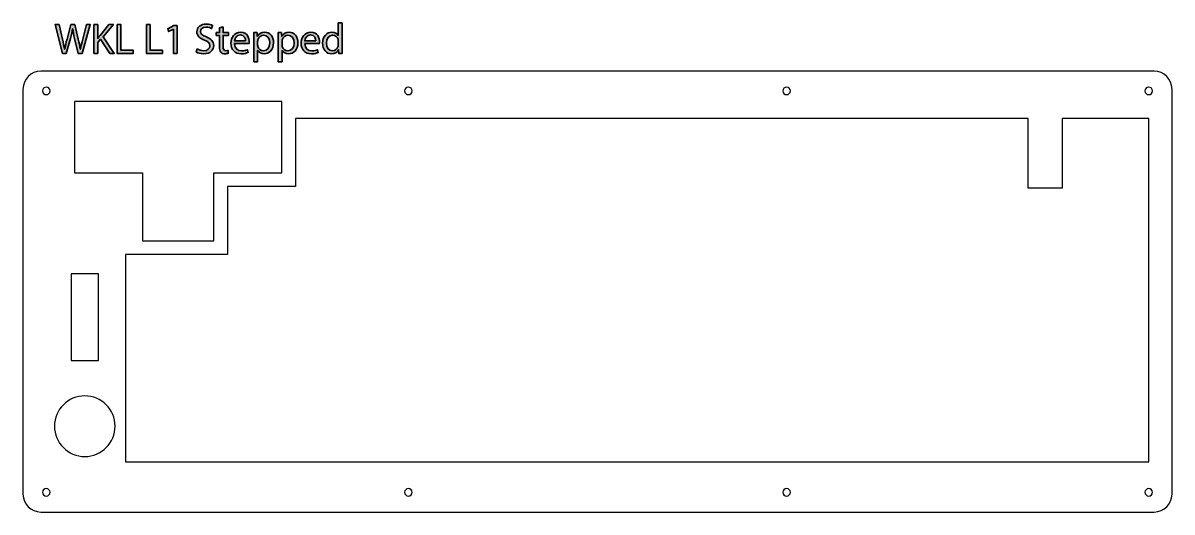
# Model space of a CAD drawing. Header units: millimetres. Extents: x 799 to 1121, y 478 to 615.
import ezdxf

# ---------------------------------------------------------------- set-up
doc = ezdxf.new("R2010")
doc.units = ezdxf.units.MM
doc.header["$MEASUREMENT"] = 0

# ---------------------------------------------------------------- blocks, each defined once
blk = doc.blocks.new('block 2')
at = {"color": 7, "lineweight": 25, "true_color": 0xffffff}
blk.add_lwpolyline([(812.55, 520.65), (820.15, 520.65), (820.15, 544.95), (812.55, 544.95), (812.55, 520.65)], dxfattribs=at)
blk = doc.blocks.new('block 3')
at = {"color": 7, "lineweight": 25, "true_color": 0xffffff}
blk.add_lwpolyline([(1080.65, 568.97), (1080.65, 588.5), (875.39, 588.5), (875.39, 569.45), (856.34, 569.45), (856.34, 550.4), (827.76, 550.4), (827.76, 492.3), (1114.46, 492.3), (1114.46, 588.5), (1090.17, 588.5), (1090.17, 568.97), (1080.65, 568.97)], dxfattribs=at)
blk = doc.blocks.new('block 4')
at = {"color": 7, "lineweight": 25, "true_color": 0xffffff}
blk.add_open_spline([(804.01, 478.22), (801.25, 478.22), (799.01, 480.45), (799.01, 483.22), (799.01, 483.22), (799.01, 596.78), (799.01, 596.78), (799.01, 599.55), (801.25, 601.78), (804.01, 601.78), (804.01, 601.78), (1115.99, 601.78), (1115.99, 601.78), (1118.75, 601.78), (1120.99, 599.55), (1120.99, 596.78), (1120.99, 596.78), (1120.99, 483.22), (1120.99, 483.22), (1120.99, 480.45), (1118.75, 478.22), (1115.99, 478.22), (1115.99, 478.22), (804.01, 478.22), (804.01, 478.22)], degree=3, knots=[0, 0, 0, 0, 1, 1, 1, 2, 2, 2, 3, 3, 3, 4, 4, 4, 5, 5, 5, 6, 6, 6, 7, 7, 7, 8, 8, 8, 8], dxfattribs=at)
blk = doc.blocks.new('block 5')
at = {"color": 7, "lineweight": 25, "true_color": 0xffffff}
blk.add_lwpolyline([(832.52, 573.26), (832.52, 554.21), (852.52, 554.21), (852.52, 573.26), (871.57, 573.26), (871.57, 593.26), (813.47, 593.26), (813.47, 573.26), (832.52, 573.26)], dxfattribs=at)
blk = doc.blocks.new('block 6')
at = {"color": 7, "lineweight": 25, "true_color": 0xffffff}
blk.add_open_spline([(905.96, 483.74), (905.96, 484.32), (906.43, 484.79), (907.01, 484.79), (907.59, 484.79), (908.06, 484.32), (908.06, 483.74), (908.06, 483.16), (907.59, 482.69), (907.01, 482.69), (906.43, 482.69), (905.96, 483.16), (905.96, 483.74), (905.96, 483.74), (905.96, 483.74), (905.96, 483.74)], degree=3, knots=[0, 0, 0, 0, 1, 1, 1, 2, 2, 2, 3, 3, 3, 4, 4, 4, 5, 5, 5, 5], dxfattribs=at)
blk = doc.blocks.new('block 7')
at = {"color": 7, "lineweight": 25, "true_color": 0xffffff}
blk.add_open_spline([(1011.94, 596.26), (1011.94, 596.84), (1012.41, 597.31), (1012.99, 597.31), (1013.57, 597.31), (1014.04, 596.84), (1014.04, 596.26), (1014.04, 595.68), (1013.57, 595.21), (1012.99, 595.21), (1012.41, 595.21), (1011.94, 595.68), (1011.94, 596.26), (1011.94, 596.26), (1011.94, 596.26), (1011.94, 596.26)], degree=3, knots=[0, 0, 0, 0, 1, 1, 1, 2, 2, 2, 3, 3, 3, 4, 4, 4, 5, 5, 5, 5], dxfattribs=at)
blk = doc.blocks.new('block 8')
at = {"color": 7, "lineweight": 25, "true_color": 0xffffff}
blk.add_open_spline([(905.96, 596.26), (905.96, 596.84), (906.43, 597.31), (907.01, 597.31), (907.59, 597.31), (908.06, 596.84), (908.06, 596.26), (908.06, 595.68), (907.59, 595.21), (907.01, 595.21), (906.43, 595.21), (905.96, 595.68), (905.96, 596.26), (905.96, 596.26), (905.96, 596.26), (905.96, 596.26)], degree=3, knots=[0, 0, 0, 0, 1, 1, 1, 2, 2, 2, 3, 3, 3, 4, 4, 4, 5, 5, 5, 5], dxfattribs=at)
blk = doc.blocks.new('block 9')
at = {"color": 7, "lineweight": 25, "true_color": 0xffffff}
blk.add_open_spline([(1011.94, 483.74), (1011.94, 484.32), (1012.41, 484.79), (1012.99, 484.79), (1013.57, 484.79), (1014.04, 484.32), (1014.04, 483.74), (1014.04, 483.16), (1013.57, 482.69), (1012.99, 482.69), (1012.41, 482.69), (1011.94, 483.16), (1011.94, 483.74), (1011.94, 483.74), (1011.94, 483.74), (1011.94, 483.74)], degree=3, knots=[0, 0, 0, 0, 1, 1, 1, 2, 2, 2, 3, 3, 3, 4, 4, 4, 5, 5, 5, 5], dxfattribs=at)
blk = doc.blocks.new('block 10')
at = {"color": 7, "lineweight": 25, "true_color": 0xffffff}
blk.add_open_spline([(804.49, 483.74), (804.49, 484.32), (804.96, 484.79), (805.54, 484.79), (806.12, 484.79), (806.59, 484.32), (806.59, 483.74), (806.59, 483.16), (806.12, 482.69), (805.54, 482.69), (804.96, 482.69), (804.49, 483.16), (804.49, 483.74), (804.49, 483.74), (804.49, 483.74), (804.49, 483.74)], degree=3, knots=[0, 0, 0, 0, 1, 1, 1, 2, 2, 2, 3, 3, 3, 4, 4, 4, 5, 5, 5, 5], dxfattribs=at)
blk = doc.blocks.new('block 11')
at = {"color": 7, "lineweight": 25, "true_color": 0xffffff}
blk.add_open_spline([(1113.41, 596.26), (1113.41, 596.84), (1113.88, 597.31), (1114.46, 597.31), (1115.04, 597.31), (1115.51, 596.84), (1115.51, 596.26), (1115.51, 595.68), (1115.04, 595.21), (1114.46, 595.21), (1113.88, 595.21), (1113.41, 595.68), (1113.41, 596.26), (1113.41, 596.26), (1113.41, 596.26), (1113.41, 596.26)], degree=3, knots=[0, 0, 0, 0, 1, 1, 1, 2, 2, 2, 3, 3, 3, 4, 4, 4, 5, 5, 5, 5], dxfattribs=at)
blk = doc.blocks.new('block 12')
at = {"color": 7, "lineweight": 25, "true_color": 0xffffff}
blk.add_open_spline([(804.49, 596.26), (804.49, 596.84), (804.96, 597.31), (805.54, 597.31), (806.12, 597.31), (806.59, 596.84), (806.59, 596.26), (806.59, 595.68), (806.12, 595.21), (805.54, 595.21), (804.96, 595.21), (804.49, 595.68), (804.49, 596.26), (804.49, 596.26), (804.49, 596.26), (804.49, 596.26)], degree=3, knots=[0, 0, 0, 0, 1, 1, 1, 2, 2, 2, 3, 3, 3, 4, 4, 4, 5, 5, 5, 5], dxfattribs=at)
blk = doc.blocks.new('block 13')
at = {"color": 7, "lineweight": 25, "true_color": 0xffffff}
blk.add_open_spline([(1113.41, 483.74), (1113.41, 484.32), (1113.88, 484.79), (1114.46, 484.79), (1115.04, 484.79), (1115.51, 484.32), (1115.51, 483.74), (1115.51, 483.16), (1115.04, 482.69), (1114.46, 482.69), (1113.88, 482.69), (1113.41, 483.16), (1113.41, 483.74), (1113.41, 483.74), (1113.41, 483.74), (1113.41, 483.74)], degree=3, knots=[0, 0, 0, 0, 1, 1, 1, 2, 2, 2, 3, 3, 3, 4, 4, 4, 5, 5, 5, 5], dxfattribs=at)
blk = doc.blocks.new('block 14')
at = {"color": 7, "lineweight": 25, "true_color": 0xffffff}
blk.add_open_spline([(807.83, 502.28), (807.83, 506.98), (811.64, 510.78), (816.33, 510.78), (821.02, 510.78), (824.83, 506.98), (824.83, 502.28), (824.83, 497.59), (821.02, 493.78), (816.33, 493.78), (811.64, 493.78), (807.83, 497.59), (807.83, 502.28), (807.83, 502.28), (807.83, 502.28), (807.83, 502.28)], degree=3, knots=[0, 0, 0, 0, 1, 1, 1, 2, 2, 2, 3, 3, 3, 4, 4, 4, 5, 5, 5, 5], dxfattribs=at)
blk = doc.blocks.new('block 15')
at = {"true_color": 0xed1c24}
h = blk.add_hatch(color=240, dxfattribs=at)
h.dxf.hatch_style = 2
edge = h.paths.add_edge_path()
edge.add_spline(control_points=[(847.83, 608.06), (848.29, 607.77), (848.98, 607.53), (849.7, 607.53), (850.76, 607.53), (851.39, 608.09), (851.39, 608.91), (851.39, 609.66), (850.96, 610.09), (849.86, 610.51), (848.54, 610.98), (847.73, 611.67), (847.73, 612.81), (847.73, 614.06), (848.77, 615), (850.34, 615), (851.17, 615), (851.77, 614.81), (852.13, 614.6), (852.13, 614.6), (851.84, 613.75), (851.84, 613.75), (851.58, 613.9), (851.04, 614.14), (850.31, 614.14), (849.2, 614.14), (848.78, 613.48), (848.78, 612.93), (848.78, 612.17), (849.28, 611.8), (850.39, 611.37), (851.76, 610.84), (852.45, 610.18), (852.45, 608.99), (852.45, 607.74), (851.53, 606.66), (849.62, 606.66), (848.84, 606.66), (847.99, 606.89), (847.56, 607.18), (847.56, 607.18), (847.83, 608.06), (847.83, 608.06)], knot_values=[0, 0, 0, 0, 1, 1, 1, 2, 2, 2, 3, 3, 3, 4, 4, 4, 5, 5, 5, 6, 6, 6, 7, 7, 7, 8, 8, 8, 9, 9, 9, 10, 10, 10, 11, 11, 11, 12, 12, 12, 13, 13, 13, 14, 14, 14, 14], degree=3, periodic=1)
h = blk.add_hatch(color=240, dxfattribs=at)
h.dxf.hatch_style = 2
edge = h.paths.add_edge_path()
edge.add_spline(control_points=[(888.41, 615.3), (888.41, 615.3), (888.41, 608.28), (888.41, 608.28), (888.41, 607.77), (888.42, 607.18), (888.45, 606.78), (888.45, 606.78), (887.51, 606.78), (887.51, 606.78), (887.51, 606.78), (887.46, 607.79), (887.46, 607.79), (887.46, 607.79), (887.43, 607.79), (887.43, 607.79), (887.11, 607.14), (886.4, 606.65), (885.46, 606.65), (884.05, 606.65), (882.97, 607.84), (882.97, 609.6), (882.96, 611.53), (884.16, 612.72), (885.58, 612.72), (886.46, 612.72), (887.06, 612.3), (887.33, 611.83), (887.33, 611.83), (887.35, 611.83), (887.35, 611.83), (887.35, 611.83), (887.35, 615.3), (887.35, 615.3), (887.35, 615.3), (888.41, 615.3), (888.41, 615.3)], knot_values=[0, 0, 0, 0, 1, 1, 1, 2, 2, 2, 3, 3, 3, 4, 4, 4, 5, 5, 5, 6, 6, 6, 7, 7, 7, 8, 8, 8, 9, 9, 9, 10, 10, 10, 11, 11, 11, 12, 12, 12, 12], degree=3, periodic=1)
edge = h.paths.add_edge_path()
edge.add_spline(control_points=[(887.35, 610.23), (887.35, 610.36), (887.34, 610.54), (887.3, 610.67), (887.15, 611.34), (886.57, 611.89), (885.78, 611.89), (884.69, 611.89), (884.04, 610.93), (884.04, 609.65), (884.04, 608.48), (884.62, 607.5), (885.76, 607.5), (886.46, 607.5), (887.11, 607.97), (887.3, 608.76), (887.34, 608.91), (887.35, 609.05), (887.35, 609.22), (887.35, 609.22), (887.35, 610.23), (887.35, 610.23)], knot_values=[0, 0, 0, 0, 1, 1, 1, 2, 2, 2, 3, 3, 3, 4, 4, 4, 5, 5, 5, 6, 6, 6, 7, 7, 7, 7], degree=3, periodic=1)
h = blk.add_hatch(color=240, dxfattribs=at)
h.dxf.hatch_style = 2
edge = h.paths.add_edge_path()
edge.add_spline(control_points=[(810.06, 606.78), (810.06, 606.78), (808.01, 614.87), (808.01, 614.87), (808.01, 614.87), (809.11, 614.87), (809.11, 614.87), (809.11, 614.87), (810.07, 610.78), (810.07, 610.78), (810.31, 609.77), (810.53, 608.76), (810.67, 607.98), (810.67, 607.98), (810.7, 607.98), (810.7, 607.98), (810.83, 608.79), (811.08, 609.75), (811.36, 610.79), (811.36, 610.79), (812.44, 614.87), (812.44, 614.87), (812.44, 614.87), (813.53, 614.87), (813.53, 614.87), (813.53, 614.87), (814.51, 610.77), (814.51, 610.77), (814.74, 609.81), (814.95, 608.85), (815.07, 608), (815.07, 608), (815.1, 608), (815.1, 608), (815.27, 608.88), (815.49, 609.78), (815.75, 610.79), (815.75, 610.79), (816.81, 614.87), (816.81, 614.87), (816.81, 614.87), (817.88, 614.87), (817.88, 614.87), (817.88, 614.87), (815.59, 606.78), (815.59, 606.78), (815.59, 606.78), (814.5, 606.78), (814.5, 606.78), (814.5, 606.78), (813.48, 610.99), (813.48, 610.99), (813.23, 612.03), (813.06, 612.82), (812.95, 613.63), (812.95, 613.63), (812.93, 613.63), (812.93, 613.63), (812.78, 612.83), (812.6, 612.04), (812.3, 610.99), (812.3, 610.99), (811.15, 606.78), (811.15, 606.78), (811.15, 606.78), (810.06, 606.78), (810.06, 606.78)], knot_values=[0, 0, 0, 0, 1, 1, 1, 2, 2, 2, 3, 3, 3, 4, 4, 4, 5, 5, 5, 6, 6, 6, 7, 7, 7, 8, 8, 8, 9, 9, 9, 10, 10, 10, 11, 11, 11, 12, 12, 12, 13, 13, 13, 14, 14, 14, 15, 15, 15, 16, 16, 16, 17, 17, 17, 18, 18, 18, 19, 19, 19, 20, 20, 20, 21, 21, 21, 22, 22, 22, 22], degree=3, periodic=1)
h = blk.add_hatch(color=240, dxfattribs=at)
h.dxf.hatch_style = 2
edge = h.paths.add_edge_path()
edge.add_spline(control_points=[(818.89, 614.87), (818.89, 614.87), (819.94, 614.87), (819.94, 614.87), (819.94, 614.87), (819.94, 610.97), (819.94, 610.97), (819.94, 610.97), (819.97, 610.97), (819.97, 610.97), (820.19, 611.28), (820.41, 611.57), (820.61, 611.83), (820.61, 611.83), (823.08, 614.87), (823.08, 614.87), (823.08, 614.87), (824.37, 614.87), (824.37, 614.87), (824.37, 614.87), (821.45, 611.44), (821.45, 611.44), (821.45, 611.44), (824.6, 606.78), (824.6, 606.78), (824.6, 606.78), (823.37, 606.78), (823.37, 606.78), (823.37, 606.78), (820.71, 610.75), (820.71, 610.75), (820.71, 610.75), (819.94, 609.87), (819.94, 609.87), (819.94, 609.87), (819.94, 606.78), (819.94, 606.78), (819.94, 606.78), (818.89, 606.78), (818.89, 606.78), (818.89, 606.78), (818.89, 614.87), (818.89, 614.87)], knot_values=[0, 0, 0, 0, 1, 1, 1, 2, 2, 2, 3, 3, 3, 4, 4, 4, 5, 5, 5, 6, 6, 6, 7, 7, 7, 8, 8, 8, 9, 9, 9, 10, 10, 10, 11, 11, 11, 12, 12, 12, 13, 13, 13, 14, 14, 14, 14], degree=3, periodic=1)
h = blk.add_hatch(color=240, dxfattribs=at)
h.dxf.hatch_style = 2
h.paths.add_polyline_path([(825.4, 614.87), (826.44, 614.87), (826.44, 607.66), (829.9, 607.66), (829.9, 606.78), (825.4, 606.78)])
h = blk.add_hatch(color=240, dxfattribs=at)
h.dxf.hatch_style = 2
h.paths.add_polyline_path([(833.61, 614.87), (834.65, 614.87), (834.65, 607.66), (838.1, 607.66), (838.1, 606.78), (833.61, 606.78)])
h = blk.add_hatch(color=240, dxfattribs=at)
h.dxf.hatch_style = 2
h.paths.add_polyline_path([(841.19, 613.6), (841.16, 613.6), (839.81, 612.87), (839.6, 613.67), (841.31, 614.58), (842.21, 614.58), (842.21, 606.78), (841.19, 606.78)])
h = blk.add_hatch(color=240, dxfattribs=at)
h.dxf.hatch_style = 2
edge = h.paths.add_edge_path()
edge.add_spline(control_points=[(855.08, 614.26), (855.08, 614.26), (855.08, 612.59), (855.08, 612.59), (855.08, 612.59), (856.6, 612.59), (856.6, 612.59), (856.6, 612.59), (856.6, 611.79), (856.6, 611.79), (856.6, 611.79), (855.08, 611.79), (855.08, 611.79), (855.08, 611.79), (855.08, 608.66), (855.08, 608.66), (855.08, 607.94), (855.29, 607.53), (855.88, 607.53), (856.15, 607.53), (856.36, 607.56), (856.49, 607.6), (856.49, 607.6), (856.54, 606.81), (856.54, 606.81), (856.33, 606.72), (856.01, 606.66), (855.6, 606.66), (855.11, 606.66), (854.71, 606.82), (854.46, 607.11), (854.16, 607.42), (854.05, 607.94), (854.05, 608.62), (854.05, 608.62), (854.05, 611.79), (854.05, 611.79), (854.05, 611.79), (853.15, 611.79), (853.15, 611.79), (853.15, 611.79), (853.15, 612.59), (853.15, 612.59), (853.15, 612.59), (854.05, 612.59), (854.05, 612.59), (854.05, 612.59), (854.05, 613.98), (854.05, 613.98), (854.05, 613.98), (855.08, 614.26), (855.08, 614.26)], knot_values=[0, 0, 0, 0, 1, 1, 1, 2, 2, 2, 3, 3, 3, 4, 4, 4, 5, 5, 5, 6, 6, 6, 7, 7, 7, 8, 8, 8, 9, 9, 9, 10, 10, 10, 11, 11, 11, 12, 12, 12, 13, 13, 13, 14, 14, 14, 15, 15, 15, 16, 16, 16, 17, 17, 17, 17], degree=3, periodic=1)
h = blk.add_hatch(color=240, dxfattribs=at)
h.dxf.hatch_style = 2
edge = h.paths.add_edge_path()
edge.add_spline(control_points=[(858.3, 609.5), (858.32, 608.07), (859.24, 607.48), (860.29, 607.48), (861.05, 607.48), (861.5, 607.61), (861.9, 607.78), (861.9, 607.78), (862.08, 607.02), (862.08, 607.02), (861.71, 606.86), (861.07, 606.66), (860.15, 606.66), (858.36, 606.66), (857.29, 607.84), (857.29, 609.59), (857.29, 611.34), (858.32, 612.72), (860.02, 612.72), (861.91, 612.72), (862.41, 611.05), (862.41, 609.99), (862.41, 609.77), (862.39, 609.6), (862.38, 609.5), (862.38, 609.5), (858.3, 609.5), (858.3, 609.5)], knot_values=[0, 0, 0, 0, 1, 1, 1, 2, 2, 2, 3, 3, 3, 4, 4, 4, 5, 5, 5, 6, 6, 6, 7, 7, 7, 8, 8, 8, 9, 9, 9, 9], degree=3, periodic=1)
edge = h.paths.add_edge_path()
edge.add_spline(control_points=[(861.4, 610.25), (861.41, 610.92), (861.12, 611.97), (859.93, 611.97), (858.86, 611.97), (858.4, 610.98), (858.31, 610.25), (858.31, 610.25), (861.4, 610.25), (861.4, 610.25)], knot_values=[0, 0, 0, 0, 1, 1, 1, 2, 2, 2, 3, 3, 3, 3], degree=3, periodic=1)
h = blk.add_hatch(color=240, dxfattribs=at)
h.dxf.hatch_style = 2
edge = h.paths.add_edge_path()
edge.add_spline(control_points=[(863.73, 610.69), (863.73, 611.44), (863.7, 612.04), (863.68, 612.59), (863.68, 612.59), (864.62, 612.59), (864.62, 612.59), (864.62, 612.59), (864.67, 611.59), (864.67, 611.59), (864.67, 611.59), (864.7, 611.59), (864.7, 611.59), (865.13, 612.3), (865.81, 612.72), (866.76, 612.72), (868.16, 612.72), (869.22, 611.53), (869.22, 609.77), (869.22, 607.68), (867.95, 606.65), (866.58, 606.65), (865.81, 606.65), (865.14, 606.99), (864.79, 607.56), (864.79, 607.56), (864.77, 607.56), (864.77, 607.56), (864.77, 607.56), (864.77, 604.41), (864.77, 604.41), (864.77, 604.41), (863.73, 604.41), (863.73, 604.41), (863.73, 604.41), (863.73, 610.69), (863.73, 610.69)], knot_values=[0, 0, 0, 0, 1, 1, 1, 2, 2, 2, 3, 3, 3, 4, 4, 4, 5, 5, 5, 6, 6, 6, 7, 7, 7, 8, 8, 8, 9, 9, 9, 10, 10, 10, 11, 11, 11, 12, 12, 12, 12], degree=3, periodic=1)
edge = h.paths.add_edge_path()
edge.add_spline(control_points=[(864.77, 609.15), (864.77, 608.99), (864.79, 608.85), (864.82, 608.72), (865.01, 607.98), (865.64, 607.48), (866.4, 607.48), (867.51, 607.48), (868.16, 608.39), (868.16, 609.72), (868.16, 610.89), (867.55, 611.88), (866.44, 611.88), (865.72, 611.88), (865.04, 611.37), (864.84, 610.57), (864.8, 610.44), (864.77, 610.29), (864.77, 610.14), (864.77, 610.14), (864.77, 609.15), (864.77, 609.15)], knot_values=[0, 0, 0, 0, 1, 1, 1, 2, 2, 2, 3, 3, 3, 4, 4, 4, 5, 5, 5, 6, 6, 6, 7, 7, 7, 7], degree=3, periodic=1)
h = blk.add_hatch(color=240, dxfattribs=at)
h.dxf.hatch_style = 2
edge = h.paths.add_edge_path()
edge.add_spline(control_points=[(870.55, 610.69), (870.55, 611.44), (870.53, 612.04), (870.5, 612.59), (870.5, 612.59), (871.45, 612.59), (871.45, 612.59), (871.45, 612.59), (871.5, 611.59), (871.5, 611.59), (871.5, 611.59), (871.52, 611.59), (871.52, 611.59), (871.96, 612.3), (872.64, 612.72), (873.59, 612.72), (874.99, 612.72), (876.05, 611.53), (876.05, 609.77), (876.05, 607.68), (874.77, 606.65), (873.41, 606.65), (872.64, 606.65), (871.97, 606.99), (871.62, 607.56), (871.62, 607.56), (871.6, 607.56), (871.6, 607.56), (871.6, 607.56), (871.6, 604.41), (871.6, 604.41), (871.6, 604.41), (870.55, 604.41), (870.55, 604.41), (870.55, 604.41), (870.55, 610.69), (870.55, 610.69)], knot_values=[0, 0, 0, 0, 1, 1, 1, 2, 2, 2, 3, 3, 3, 4, 4, 4, 5, 5, 5, 6, 6, 6, 7, 7, 7, 8, 8, 8, 9, 9, 9, 10, 10, 10, 11, 11, 11, 12, 12, 12, 12], degree=3, periodic=1)
edge = h.paths.add_edge_path()
edge.add_spline(control_points=[(871.6, 609.15), (871.6, 608.99), (871.62, 608.85), (871.64, 608.72), (871.84, 607.98), (872.47, 607.48), (873.23, 607.48), (874.34, 607.48), (874.99, 608.39), (874.99, 609.72), (874.99, 610.89), (874.38, 611.88), (873.26, 611.88), (872.54, 611.88), (871.87, 611.37), (871.67, 610.57), (871.63, 610.44), (871.6, 610.29), (871.6, 610.14), (871.6, 610.14), (871.6, 609.15), (871.6, 609.15)], knot_values=[0, 0, 0, 0, 1, 1, 1, 2, 2, 2, 3, 3, 3, 4, 4, 4, 5, 5, 5, 6, 6, 6, 7, 7, 7, 7], degree=3, periodic=1)
h = blk.add_hatch(color=240, dxfattribs=at)
h.dxf.hatch_style = 2
edge = h.paths.add_edge_path()
edge.add_spline(control_points=[(877.97, 609.5), (877.99, 608.07), (878.9, 607.48), (879.96, 607.48), (880.72, 607.48), (881.17, 607.61), (881.57, 607.78), (881.57, 607.78), (881.75, 607.02), (881.75, 607.02), (881.37, 606.86), (880.74, 606.66), (879.82, 606.66), (878.03, 606.66), (876.96, 607.84), (876.96, 609.59), (876.96, 611.34), (877.99, 612.72), (879.68, 612.72), (881.58, 612.72), (882.08, 611.05), (882.08, 609.99), (882.08, 609.77), (882.06, 609.6), (882.05, 609.5), (882.05, 609.5), (877.97, 609.5), (877.97, 609.5)], knot_values=[0, 0, 0, 0, 1, 1, 1, 2, 2, 2, 3, 3, 3, 4, 4, 4, 5, 5, 5, 6, 6, 6, 7, 7, 7, 8, 8, 8, 9, 9, 9, 9], degree=3, periodic=1)
edge = h.paths.add_edge_path()
edge.add_spline(control_points=[(881.06, 610.25), (881.07, 610.92), (880.79, 611.97), (879.6, 611.97), (878.53, 611.97), (878.06, 610.98), (877.98, 610.25), (877.98, 610.25), (881.06, 610.25), (881.06, 610.25)], knot_values=[0, 0, 0, 0, 1, 1, 1, 2, 2, 2, 3, 3, 3, 3], degree=3, periodic=1)
at = {"color": 240, "lineweight": 35, "true_color": 0xed1c24}
for points in [[(825.4, 614.87), (826.44, 614.87), (826.44, 607.66), (829.9, 607.66), (829.9, 606.78), (825.4, 606.78), (825.4, 614.87)], [(833.61, 614.87), (834.65, 614.87), (834.65, 607.66), (838.1, 607.66), (838.1, 606.78), (833.61, 606.78), (833.61, 614.87)], [(841.19, 613.6), (841.16, 613.6), (839.81, 612.87), (839.6, 613.67), (841.31, 614.58), (842.21, 614.58), (842.21, 606.78), (841.19, 606.78), (841.19, 613.6)]]:
    blk.add_lwpolyline(points, dxfattribs=at)
for points, knots in [([(847.83, 608.06), (848.29, 607.77), (848.98, 607.53), (849.7, 607.53), (850.76, 607.53), (851.39, 608.09), (851.39, 608.91), (851.39, 609.66), (850.96, 610.09), (849.86, 610.51), (848.54, 610.98), (847.73, 611.67), (847.73, 612.81), (847.73, 614.06), (848.77, 615), (850.34, 615), (851.17, 615), (851.77, 614.81), (852.13, 614.6), (852.13, 614.6), (851.84, 613.75), (851.84, 613.75), (851.58, 613.9), (851.04, 614.14), (850.31, 614.14), (849.2, 614.14), (848.78, 613.48), (848.78, 612.93), (848.78, 612.17), (849.28, 611.8), (850.39, 611.37), (851.76, 610.84), (852.45, 610.18), (852.45, 608.99), (852.45, 607.74), (851.53, 606.66), (849.62, 606.66), (848.84, 606.66), (847.99, 606.89), (847.56, 607.18), (847.56, 607.18), (847.83, 608.06), (847.83, 608.06)], [0, 0, 0, 0, 1, 1, 1, 2, 2, 2, 3, 3, 3, 4, 4, 4, 5, 5, 5, 6, 6, 6, 7, 7, 7, 8, 8, 8, 9, 9, 9, 10, 10, 10, 11, 11, 11, 12, 12, 12, 13, 13, 13, 14, 14, 14, 14]), ([(888.41, 615.3), (888.41, 615.3), (888.41, 608.28), (888.41, 608.28), (888.41, 607.77), (888.42, 607.18), (888.45, 606.78), (888.45, 606.78), (887.51, 606.78), (887.51, 606.78), (887.51, 606.78), (887.46, 607.79), (887.46, 607.79), (887.46, 607.79), (887.43, 607.79), (887.43, 607.79), (887.11, 607.14), (886.4, 606.65), (885.46, 606.65), (884.05, 606.65), (882.97, 607.84), (882.97, 609.6), (882.96, 611.53), (884.16, 612.72), (885.58, 612.72), (886.46, 612.72), (887.06, 612.3), (887.33, 611.83), (887.33, 611.83), (887.35, 611.83), (887.35, 611.83), (887.35, 611.83), (887.35, 615.3), (887.35, 615.3), (887.35, 615.3), (888.41, 615.3), (888.41, 615.3)], [0, 0, 0, 0, 1, 1, 1, 2, 2, 2, 3, 3, 3, 4, 4, 4, 5, 5, 5, 6, 6, 6, 7, 7, 7, 8, 8, 8, 9, 9, 9, 10, 10, 10, 11, 11, 11, 12, 12, 12, 12]), ([(810.06, 606.78), (810.06, 606.78), (808.01, 614.87), (808.01, 614.87), (808.01, 614.87), (809.11, 614.87), (809.11, 614.87), (809.11, 614.87), (810.07, 610.78), (810.07, 610.78), (810.31, 609.77), (810.53, 608.76), (810.67, 607.98), (810.67, 607.98), (810.7, 607.98), (810.7, 607.98), (810.83, 608.79), (811.08, 609.75), (811.36, 610.79), (811.36, 610.79), (812.44, 614.87), (812.44, 614.87), (812.44, 614.87), (813.53, 614.87), (813.53, 614.87), (813.53, 614.87), (814.51, 610.77), (814.51, 610.77), (814.74, 609.81), (814.95, 608.85), (815.07, 608), (815.07, 608), (815.1, 608), (815.1, 608), (815.27, 608.88), (815.49, 609.78), (815.75, 610.79), (815.75, 610.79), (816.81, 614.87), (816.81, 614.87), (816.81, 614.87), (817.88, 614.87), (817.88, 614.87), (817.88, 614.87), (815.59, 606.78), (815.59, 606.78), (815.59, 606.78), (814.5, 606.78), (814.5, 606.78), (814.5, 606.78), (813.48, 610.99), (813.48, 610.99), (813.23, 612.03), (813.06, 612.82), (812.95, 613.63), (812.95, 613.63), (812.93, 613.63), (812.93, 613.63), (812.78, 612.83), (812.6, 612.04), (812.3, 610.99), (812.3, 610.99), (811.15, 606.78), (811.15, 606.78), (811.15, 606.78), (810.06, 606.78), (810.06, 606.78)], [0, 0, 0, 0, 1, 1, 1, 2, 2, 2, 3, 3, 3, 4, 4, 4, 5, 5, 5, 6, 6, 6, 7, 7, 7, 8, 8, 8, 9, 9, 9, 10, 10, 10, 11, 11, 11, 12, 12, 12, 13, 13, 13, 14, 14, 14, 15, 15, 15, 16, 16, 16, 17, 17, 17, 18, 18, 18, 19, 19, 19, 20, 20, 20, 21, 21, 21, 22, 22, 22, 22]), ([(818.89, 614.87), (818.89, 614.87), (819.94, 614.87), (819.94, 614.87), (819.94, 614.87), (819.94, 610.97), (819.94, 610.97), (819.94, 610.97), (819.97, 610.97), (819.97, 610.97), (820.19, 611.28), (820.41, 611.57), (820.61, 611.83), (820.61, 611.83), (823.08, 614.87), (823.08, 614.87), (823.08, 614.87), (824.37, 614.87), (824.37, 614.87), (824.37, 614.87), (821.45, 611.44), (821.45, 611.44), (821.45, 611.44), (824.6, 606.78), (824.6, 606.78), (824.6, 606.78), (823.37, 606.78), (823.37, 606.78), (823.37, 606.78), (820.71, 610.75), (820.71, 610.75), (820.71, 610.75), (819.94, 609.87), (819.94, 609.87), (819.94, 609.87), (819.94, 606.78), (819.94, 606.78), (819.94, 606.78), (818.89, 606.78), (818.89, 606.78), (818.89, 606.78), (818.89, 614.87), (818.89, 614.87)], [0, 0, 0, 0, 1, 1, 1, 2, 2, 2, 3, 3, 3, 4, 4, 4, 5, 5, 5, 6, 6, 6, 7, 7, 7, 8, 8, 8, 9, 9, 9, 10, 10, 10, 11, 11, 11, 12, 12, 12, 13, 13, 13, 14, 14, 14, 14]), ([(855.08, 614.26), (855.08, 614.26), (855.08, 612.59), (855.08, 612.59), (855.08, 612.59), (856.6, 612.59), (856.6, 612.59), (856.6, 612.59), (856.6, 611.79), (856.6, 611.79), (856.6, 611.79), (855.08, 611.79), (855.08, 611.79), (855.08, 611.79), (855.08, 608.66), (855.08, 608.66), (855.08, 607.94), (855.29, 607.53), (855.88, 607.53), (856.15, 607.53), (856.36, 607.56), (856.49, 607.6), (856.49, 607.6), (856.54, 606.81), (856.54, 606.81), (856.33, 606.72), (856.01, 606.66), (855.6, 606.66), (855.11, 606.66), (854.71, 606.82), (854.46, 607.11), (854.16, 607.42), (854.05, 607.94), (854.05, 608.62), (854.05, 608.62), (854.05, 611.79), (854.05, 611.79), (854.05, 611.79), (853.15, 611.79), (853.15, 611.79), (853.15, 611.79), (853.15, 612.59), (853.15, 612.59), (853.15, 612.59), (854.05, 612.59), (854.05, 612.59), (854.05, 612.59), (854.05, 613.98), (854.05, 613.98), (854.05, 613.98), (855.08, 614.26), (855.08, 614.26)], [0, 0, 0, 0, 1, 1, 1, 2, 2, 2, 3, 3, 3, 4, 4, 4, 5, 5, 5, 6, 6, 6, 7, 7, 7, 8, 8, 8, 9, 9, 9, 10, 10, 10, 11, 11, 11, 12, 12, 12, 13, 13, 13, 14, 14, 14, 15, 15, 15, 16, 16, 16, 17, 17, 17, 17]), ([(858.3, 609.5), (858.32, 608.07), (859.24, 607.48), (860.29, 607.48), (861.05, 607.48), (861.5, 607.61), (861.9, 607.78), (861.9, 607.78), (862.08, 607.02), (862.08, 607.02), (861.71, 606.86), (861.07, 606.66), (860.15, 606.66), (858.36, 606.66), (857.29, 607.84), (857.29, 609.59), (857.29, 611.34), (858.32, 612.72), (860.02, 612.72), (861.91, 612.72), (862.41, 611.05), (862.41, 609.99), (862.41, 609.77), (862.39, 609.6), (862.38, 609.5), (862.38, 609.5), (858.3, 609.5), (858.3, 609.5)], [0, 0, 0, 0, 1, 1, 1, 2, 2, 2, 3, 3, 3, 4, 4, 4, 5, 5, 5, 6, 6, 6, 7, 7, 7, 8, 8, 8, 9, 9, 9, 9]), ([(861.4, 610.25), (861.41, 610.92), (861.12, 611.97), (859.93, 611.97), (858.86, 611.97), (858.4, 610.98), (858.31, 610.25), (858.31, 610.25), (861.4, 610.25), (861.4, 610.25)], [0, 0, 0, 0, 1, 1, 1, 2, 2, 2, 3, 3, 3, 3]), ([(863.73, 610.69), (863.73, 611.44), (863.7, 612.04), (863.68, 612.59), (863.68, 612.59), (864.62, 612.59), (864.62, 612.59), (864.62, 612.59), (864.67, 611.59), (864.67, 611.59), (864.67, 611.59), (864.7, 611.59), (864.7, 611.59), (865.13, 612.3), (865.81, 612.72), (866.76, 612.72), (868.16, 612.72), (869.22, 611.53), (869.22, 609.77), (869.22, 607.68), (867.95, 606.65), (866.58, 606.65), (865.81, 606.65), (865.14, 606.99), (864.79, 607.56), (864.79, 607.56), (864.77, 607.56), (864.77, 607.56), (864.77, 607.56), (864.77, 604.41), (864.77, 604.41), (864.77, 604.41), (863.73, 604.41), (863.73, 604.41), (863.73, 604.41), (863.73, 610.69), (863.73, 610.69)], [0, 0, 0, 0, 1, 1, 1, 2, 2, 2, 3, 3, 3, 4, 4, 4, 5, 5, 5, 6, 6, 6, 7, 7, 7, 8, 8, 8, 9, 9, 9, 10, 10, 10, 11, 11, 11, 12, 12, 12, 12]), ([(864.77, 609.15), (864.77, 608.99), (864.79, 608.85), (864.82, 608.72), (865.01, 607.98), (865.64, 607.48), (866.4, 607.48), (867.51, 607.48), (868.16, 608.39), (868.16, 609.72), (868.16, 610.89), (867.55, 611.88), (866.44, 611.88), (865.72, 611.88), (865.04, 611.37), (864.84, 610.57), (864.8, 610.44), (864.77, 610.29), (864.77, 610.14), (864.77, 610.14), (864.77, 609.15), (864.77, 609.15)], [0, 0, 0, 0, 1, 1, 1, 2, 2, 2, 3, 3, 3, 4, 4, 4, 5, 5, 5, 6, 6, 6, 7, 7, 7, 7]), ([(870.55, 610.69), (870.55, 611.44), (870.53, 612.04), (870.5, 612.59), (870.5, 612.59), (871.45, 612.59), (871.45, 612.59), (871.45, 612.59), (871.5, 611.59), (871.5, 611.59), (871.5, 611.59), (871.52, 611.59), (871.52, 611.59), (871.96, 612.3), (872.64, 612.72), (873.59, 612.72), (874.99, 612.72), (876.05, 611.53), (876.05, 609.77), (876.05, 607.68), (874.77, 606.65), (873.41, 606.65), (872.64, 606.65), (871.97, 606.99), (871.62, 607.56), (871.62, 607.56), (871.6, 607.56), (871.6, 607.56), (871.6, 607.56), (871.6, 604.41), (871.6, 604.41), (871.6, 604.41), (870.55, 604.41), (870.55, 604.41), (870.55, 604.41), (870.55, 610.69), (870.55, 610.69)], [0, 0, 0, 0, 1, 1, 1, 2, 2, 2, 3, 3, 3, 4, 4, 4, 5, 5, 5, 6, 6, 6, 7, 7, 7, 8, 8, 8, 9, 9, 9, 10, 10, 10, 11, 11, 11, 12, 12, 12, 12]), ([(871.6, 609.15), (871.6, 608.99), (871.62, 608.85), (871.64, 608.72), (871.84, 607.98), (872.47, 607.48), (873.23, 607.48), (874.34, 607.48), (874.99, 608.39), (874.99, 609.72), (874.99, 610.89), (874.38, 611.88), (873.26, 611.88), (872.54, 611.88), (871.87, 611.37), (871.67, 610.57), (871.63, 610.44), (871.6, 610.29), (871.6, 610.14), (871.6, 610.14), (871.6, 609.15), (871.6, 609.15)], [0, 0, 0, 0, 1, 1, 1, 2, 2, 2, 3, 3, 3, 4, 4, 4, 5, 5, 5, 6, 6, 6, 7, 7, 7, 7]), ([(877.97, 609.5), (877.99, 608.07), (878.9, 607.48), (879.96, 607.48), (880.72, 607.48), (881.17, 607.61), (881.57, 607.78), (881.57, 607.78), (881.75, 607.02), (881.75, 607.02), (881.37, 606.86), (880.74, 606.66), (879.82, 606.66), (878.03, 606.66), (876.96, 607.84), (876.96, 609.59), (876.96, 611.34), (877.99, 612.72), (879.68, 612.72), (881.58, 612.72), (882.08, 611.05), (882.08, 609.99), (882.08, 609.77), (882.06, 609.6), (882.05, 609.5), (882.05, 609.5), (877.97, 609.5), (877.97, 609.5)], [0, 0, 0, 0, 1, 1, 1, 2, 2, 2, 3, 3, 3, 4, 4, 4, 5, 5, 5, 6, 6, 6, 7, 7, 7, 8, 8, 8, 9, 9, 9, 9]), ([(881.06, 610.25), (881.07, 610.92), (880.79, 611.97), (879.6, 611.97), (878.53, 611.97), (878.06, 610.98), (877.98, 610.25), (877.98, 610.25), (881.06, 610.25), (881.06, 610.25)], [0, 0, 0, 0, 1, 1, 1, 2, 2, 2, 3, 3, 3, 3]), ([(887.35, 610.23), (887.35, 610.36), (887.34, 610.54), (887.3, 610.67), (887.15, 611.34), (886.57, 611.89), (885.78, 611.89), (884.69, 611.89), (884.04, 610.93), (884.04, 609.65), (884.04, 608.48), (884.62, 607.5), (885.76, 607.5), (886.46, 607.5), (887.11, 607.97), (887.3, 608.76), (887.34, 608.91), (887.35, 609.05), (887.35, 609.22), (887.35, 609.22), (887.35, 610.23), (887.35, 610.23)], [0, 0, 0, 0, 1, 1, 1, 2, 2, 2, 3, 3, 3, 4, 4, 4, 5, 5, 5, 6, 6, 6, 7, 7, 7, 7])]:
    blk.add_open_spline(points, degree=3, knots=knots, dxfattribs=at)

msp = doc.modelspace()

# ---------------------------------------------------------------- block references
for name in ['block 15', 'block 4', 'block 12', 'block 8', 'block 7', 'block 11', 'block 5', 'block 3', 'block 2', 'block 14', 'block 10', 'block 6', 'block 9', 'block 13']:
    msp.add_blockref(name, (0, 0))

doc.saveas('drawing.dxf')
